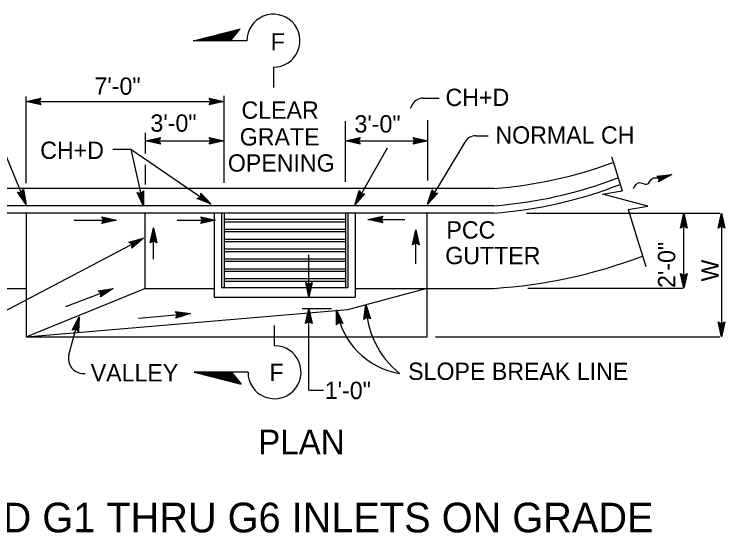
# Model space of a CAD drawing. Extents: x -894 to 866, y -472 to 714.
# Drawn here: x -702.7 to -415.6, y 223.5 to 433.2 of the extents above; entities that cross this region are included whole.
import ezdxf

# ---------------------------------------------------------------- set-up
doc = ezdxf.new("R2010")
doc.units = 0
for name, color, linetype in [('df_DETAIL-anno', 7, 'Continuous'), ('df_FLOW-LINE', 7, 'Continuous'), ('mc_CURB-GUTTER', 7, 'Continuous'), ('pp_PRESENTATION', 7, 'Continuous'), ('str_Concrete-A', 7, 'Continuous'), ('str_Misc-Steel-A', 7, 'Continuous')]:
    doc.layers.add(name, color=color, linetype=linetype)

msp = doc.modelspace()

# ---------------------------------------------------------------- linework, layer by layer
at = {"layer": 'df_DETAIL-anno'}
for p, q in [((-697.9, 364.9), (-697.9, 399.98)), ((-697.9, 397.91), (-691.9, 399.24)), ((-691.9, 399.24), (-692.7, 397.91)), ((-691.9, 399.24), (-691.9, 399.24)), ((-623.1, 397.91), (-623.9, 399.25)), ((-623.9, 399.25), (-623.9, 399.25)), ((-623.9, 399.25), (-617.9, 397.91)), ((-617.9, 364.99), (-617.9, 400.19)), ((-537.44, 399.27), (-531.02, 399.27)), ((-697.9, 397.91), (-617.9, 397.91)), ((-691.9, 396.57), (-697.9, 397.91)), ((-697.9, 397.91), (-697.9, 397.91)), ((-692.12, 396.92), (-696.52, 397.91)), ((-696.51, 397.91), (-692.14, 398.88)), ((-695.14, 397.91), (-692.32, 398.53)), ((-692.35, 397.28), (-695.14, 397.91)), ((-693.76, 397.9), (-692.55, 398.17)), ((-692.53, 397.63), (-693.76, 397.9)), ((-692.7, 397.91), (-691.9, 396.57)), ((-691.9, 396.57), (-691.9, 396.57)), ((-617.9, 397.91), (-623.9, 396.58)), ((-623.9, 396.58), (-623.1, 397.91)), ((-623.9, 396.58), (-623.9, 396.58)), ((-623.69, 398.89), (-619.28, 397.91)), ((-619.3, 397.9), (-623.67, 396.94)), ((-620.67, 397.91), (-623.49, 397.28)), ((-623.45, 398.53), (-620.67, 397.91)), ((-623.28, 398.19), (-622.05, 397.91)), ((-622.05, 397.91), (-623.26, 397.64)), ((-617.9, 397.91), (-617.9, 397.91)), ((-541.72, 396.85), (-542.73, 395.09)), ((-568.9, 365.42), (-568.9, 389.94)), ((-535.54, 365.93), (-535.54, 390.36)), ((-649.71, 376.86), (-649.71, 385.2)), ((-697.89, 356.25), (-709.58, 384.55)), ((-649.62, 382), (-643.62, 383.33)), ((-649.62, 382), (-617.9, 382)), ((-643.62, 380.66), (-649.62, 382)), ((-649.62, 382), (-649.62, 382)), ((-643.83, 381.01), (-648.24, 382)), ((-648.22, 382), (-643.85, 382.97)), ((-646.85, 381.99), (-644.03, 382.62)), ((-644.07, 381.37), (-646.85, 381.99)), ((-645.47, 381.99), (-644.26, 382.26)), ((-644.24, 381.72), (-645.47, 381.99)), ((-643.62, 383.33), (-644.42, 382)), ((-644.42, 382), (-643.62, 380.66)), ((-643.62, 383.33), (-643.62, 383.33)), ((-623.1, 382), (-623.9, 383.34)), ((-623.9, 383.34), (-623.9, 383.34)), ((-623.9, 383.34), (-617.9, 382)), ((-617.9, 382), (-623.9, 380.67)), ((-623.9, 380.67), (-623.1, 382)), ((-623.69, 382.98), (-619.28, 382)), ((-619.3, 381.99), (-623.67, 381.03)), ((-620.67, 382), (-623.49, 381.37)), ((-623.45, 382.62), (-620.67, 382)), ((-623.28, 382.27), (-622.05, 382)), ((-622.05, 382), (-623.26, 381.73)), ((-617.9, 382), (-617.9, 382)), ((-568.9, 382), (-562.9, 383.33)), ((-568.9, 382), (-535.54, 382)), ((-562.9, 380.66), (-568.9, 382)), ((-568.9, 382), (-568.9, 382)), ((-563.12, 381.01), (-567.52, 382)), ((-567.51, 382), (-563.14, 382.97)), ((-566.14, 381.99), (-563.32, 382.62)), ((-563.35, 381.37), (-566.14, 381.99)), ((-564.76, 381.99), (-563.55, 382.26)), ((-563.53, 381.72), (-564.76, 381.99)), ((-562.9, 383.33), (-563.7, 382)), ((-563.7, 382), (-562.9, 380.66)), ((-562.9, 383.33), (-562.9, 383.33)), ((-540.74, 382), (-541.54, 383.34)), ((-541.54, 383.34), (-541.54, 383.34)), ((-541.54, 383.34), (-535.54, 382)), ((-535.54, 382), (-541.54, 380.67)), ((-541.54, 380.67), (-540.74, 382)), ((-541.33, 382.98), (-536.92, 382)), ((-536.93, 381.99), (-541.31, 381.03)), ((-538.31, 382), (-541.13, 381.37)), ((-541.09, 382.62), (-538.31, 382)), ((-540.92, 382.27), (-539.69, 382)), ((-539.69, 382), (-540.9, 381.73)), ((-535.54, 382), (-535.54, 382)), ((-516.22, 384.08), (-511.19, 384.08)), ((-643.62, 380.66), (-643.62, 380.66)), ((-623.9, 380.67), (-623.9, 380.67)), ((-562.9, 380.66), (-562.9, 380.66)), ((-541.54, 380.67), (-541.54, 380.67)), ((-520.63, 381.43), (-535.77, 356.38)), ((-662.92, 378.6), (-655.57, 378.6)), ((-655.57, 378.6), (-650.43, 355.59)), ((-655.57, 378.6), (-623.06, 356.38)), ((-551.97, 378.96), (-565.13, 355.98)), ((-649.71, 364.3), (-649.71, 372.35)), ((-699.88, 361.06), (-698.94, 362.31)), ((-699.19, 361.98), (-698.42, 357.53)), ((-698.94, 362.31), (-698.94, 362.31)), ((-698.94, 362.31), (-697.89, 356.25)), ((-565.13, 355.98), (-563.3, 361.85)), ((-563.3, 361.85), (-563.3, 361.85)), ((-563.3, 361.85), (-562.55, 360.5)), ((-535.77, 356.38), (-533.81, 362.2)), ((-535.05, 357.57), (-533.62, 361.82)), ((-533.81, 362.2), (-533.81, 362.2)), ((-533.81, 362.2), (-533.08, 360.83)), ((-697.89, 356.25), (-701.41, 361.29)), ((-701.41, 361.29), (-701.41, 361.29)), ((-701.41, 361.29), (-699.88, 361.06)), ((-698.43, 357.54), (-700.99, 361.21)), ((-698.94, 358.81), (-700.6, 361.18)), ((-699.47, 360.09), (-700.18, 361.1)), ((-699.69, 361.33), (-699.47, 360.09)), ((-699.43, 361.62), (-698.94, 358.81)), ((-650.43, 355.59), (-653.04, 361.15)), ((-653.04, 361.15), (-653.04, 361.15)), ((-653.04, 361.15), (-651.57, 360.66)), ((-650.74, 356.94), (-652.64, 361)), ((-651.03, 358.28), (-652.26, 360.9)), ((-651.33, 359.63), (-651.86, 360.75)), ((-651.57, 360.66), (-650.43, 361.73)), ((-651.33, 360.89), (-651.33, 359.63)), ((-651.03, 361.14), (-651.03, 358.28)), ((-650.73, 361.45), (-650.73, 356.93)), ((-650.43, 361.73), (-650.43, 361.73)), ((-650.43, 361.73), (-650.43, 355.59)), ((-628.76, 358.67), (-627.35, 359.31)), ((-625.34, 357.94), (-628.02, 359.02)), ((-626.48, 358.72), (-627.63, 359.18)), ((-627.35, 359.31), (-627.25, 360.87)), ((-627.34, 359.64), (-626.48, 358.72)), ((-627.29, 360.03), (-625.34, 357.94)), ((-627.28, 360.46), (-624.2, 357.16)), ((-627.25, 360.87), (-627.25, 360.87)), ((-627.25, 360.87), (-623.06, 356.38)), ((-560.99, 360.52), (-565.13, 355.98)), ((-564.44, 357.19), (-563.11, 361.47)), ((-561.4, 360.51), (-564.44, 357.18)), ((-563.75, 358.38), (-562.89, 361.14)), ((-561.83, 360.49), (-563.75, 358.38)), ((-563.07, 359.58), (-562.7, 360.76)), ((-562.22, 360.51), (-563.07, 359.58)), ((-562.55, 360.5), (-560.99, 360.52)), ((-560.99, 360.52), (-560.99, 360.52)), ((-531.52, 360.82), (-535.77, 356.38)), ((-531.94, 360.82), (-535.06, 357.56)), ((-534.34, 358.74), (-533.41, 361.48)), ((-532.37, 360.81), (-534.34, 358.74)), ((-533.62, 359.93), (-533.23, 361.1)), ((-532.75, 360.83), (-533.62, 359.93)), ((-533.08, 360.83), (-531.52, 360.82)), ((-531.52, 360.82), (-531.52, 360.82)), ((-697.89, 356.25), (-697.89, 356.25)), ((-623.06, 356.38), (-628.76, 358.67)), ((-628.76, 358.67), (-628.76, 358.67)), ((-624.21, 357.16), (-628.36, 358.83)), ((-623.06, 356.38), (-623.06, 356.38)), ((-535.77, 356.38), (-535.77, 356.38)), ((-650.43, 355.59), (-650.43, 355.59)), ((-565.13, 355.98), (-565.13, 355.98)), ((-495.67, 352.72), (-417.63, 352.72)), ((-433.45, 346.72), (-432.11, 352.72)), ((-433.1, 346.94), (-432.12, 351.34)), ((-432.11, 322.4), (-432.11, 352.72)), ((-432.11, 352.72), (-432.11, 352.72)), ((-432.11, 352.72), (-430.78, 346.72)), ((-432.11, 351.33), (-431.14, 346.96)), ((-418.26, 346.72), (-416.92, 352.72)), ((-418.26, 346.72), (-416.92, 352.72)), ((-417.9, 346.94), (-416.92, 351.34)), ((-417.9, 346.94), (-416.92, 351.34)), ((-416.92, 352.72), (-416.92, 302.74)), ((-416.92, 352.72), (-416.92, 352.72)), ((-416.92, 352.72), (-415.59, 346.72)), ((-416.92, 352.72), (-416.92, 352.72)), ((-416.92, 352.72), (-415.59, 346.72)), ((-416.91, 351.33), (-415.95, 346.96)), ((-416.91, 351.33), (-415.95, 346.96)), ((-432.11, 347.52), (-433.45, 346.72)), ((-432.74, 347.17), (-432.12, 349.96)), ((-432.39, 347.35), (-432.12, 348.58)), ((-432.12, 349.96), (-431.49, 347.13)), ((-432.12, 348.58), (-431.85, 347.37)), ((-430.78, 346.72), (-432.11, 347.52)), ((-416.92, 347.52), (-418.26, 346.72)), ((-416.92, 347.52), (-418.26, 346.72)), ((-417.54, 347.17), (-416.92, 349.96)), ((-417.54, 347.17), (-416.92, 349.96)), ((-417.2, 347.35), (-416.92, 348.58)), ((-417.2, 347.35), (-416.92, 348.58)), ((-416.92, 349.96), (-416.29, 347.13)), ((-416.92, 349.96), (-416.29, 347.13)), ((-416.92, 348.58), (-416.65, 347.37)), ((-416.92, 348.58), (-416.65, 347.37)), ((-415.59, 346.72), (-416.92, 347.52)), ((-415.59, 346.72), (-416.92, 347.52)), ((-433.45, 346.72), (-433.45, 346.72)), ((-430.78, 346.72), (-430.78, 346.72)), ((-418.26, 346.72), (-418.26, 346.72)), ((-418.26, 346.72), (-418.26, 346.72)), ((-415.59, 346.72), (-415.59, 346.72)), ((-415.59, 346.72), (-415.59, 346.72)), ((-707.28, 312.71), (-650.49, 342.62)), ((-656.43, 341.01), (-650.49, 342.62)), ((-656.43, 341.01), (-650.49, 342.62)), ((-656.07, 340.8), (-651.72, 341.98)), ((-656.07, 340.8), (-651.72, 341.98)), ((-650.49, 342.62), (-655.18, 338.65)), ((-650.49, 342.62), (-655.18, 338.65)), ((-651.72, 341.97), (-655.14, 339.08)), ((-651.72, 341.97), (-655.14, 339.08)), ((-650.49, 342.62), (-650.49, 342.62)), ((-650.49, 342.62), (-650.49, 342.62)), ((-655.1, 340.2), (-656.43, 341.01)), ((-656.43, 341.01), (-656.43, 341.01)), ((-655.1, 340.2), (-656.43, 341.01)), ((-656.43, 341.01), (-656.43, 341.01)), ((-655.7, 340.59), (-652.94, 341.34)), ((-655.7, 340.59), (-652.94, 341.34)), ((-655.38, 340.36), (-654.16, 340.69)), ((-655.38, 340.36), (-654.16, 340.69)), ((-655.18, 338.65), (-655.1, 340.2)), ((-655.18, 338.65), (-655.1, 340.2)), ((-652.94, 341.34), (-655.15, 339.47)), ((-652.94, 341.34), (-655.15, 339.47)), ((-654.16, 340.69), (-655.11, 339.89)), ((-654.16, 340.69), (-655.11, 339.89)), ((-655.18, 338.65), (-655.18, 338.65)), ((-655.18, 338.65), (-655.18, 338.65)), ((-583.6, 318.73), (-583.6, 335.87)), ((-432.11, 322.4), (-433.44, 328.4)), ((-433.44, 328.4), (-433.44, 328.4)), ((-433.44, 328.4), (-432.11, 327.6)), ((-432.12, 323.79), (-433.09, 328.16)), ((-432.11, 325.16), (-432.74, 327.99)), ((-432.11, 326.54), (-432.38, 327.75)), ((-432.11, 327.6), (-430.78, 328.4)), ((-430.78, 328.4), (-432.11, 322.4)), ((-431.13, 328.18), (-432.11, 323.78)), ((-431.49, 327.95), (-432.11, 325.16)), ((-431.84, 327.77), (-432.11, 326.54)), ((-430.78, 328.4), (-430.78, 328.4)), ((-583.6, 318.73), (-584.93, 324.73)), ((-584.93, 324.73), (-584.93, 324.73)), ((-584.93, 324.73), (-583.6, 323.93)), ((-583.61, 320.12), (-584.57, 324.49)), ((-583.6, 323.93), (-582.26, 324.73)), ((-582.26, 324.73), (-583.6, 318.73)), ((-582.62, 324.51), (-583.6, 320.11)), ((-582.26, 324.73), (-582.26, 324.73)), ((-583.6, 321.49), (-584.23, 324.31)), ((-583.6, 322.87), (-583.87, 324.08)), ((-582.98, 324.28), (-583.6, 321.49)), ((-583.33, 324.1), (-583.6, 322.87)), ((-495.16, 322.4), (-432.56, 322.4)), ((-432.11, 322.4), (-432.11, 322.4)), ((-583.6, 318.73), (-583.6, 318.73)), ((-586.41, 314.18), (-574.49, 314.18)), ((-584.94, 308.07), (-583.6, 314.07)), ((-583.6, 281.21), (-583.6, 314.07)), ((-583.6, 314.07), (-583.6, 314.07)), ((-583.6, 314.07), (-582.27, 308.07)), ((-572.52, 307.52), (-572.42, 313.67)), ((-572.42, 313.67), (-572.42, 313.67)), ((-572.42, 313.67), (-569.9, 308.06)), ((-561.43, 309.75), (-560.56, 315.84)), ((-561.09, 309.99), (-560.45, 314.46)), ((-560.75, 310.25), (-560.35, 313.08)), ((-560.56, 315.84), (-560.56, 315.84)), ((-560.56, 315.84), (-558.76, 309.96)), ((-560.45, 314.45), (-559.14, 310.17)), ((-560.35, 313.08), (-559.5, 310.32)), ((-680.6, 295.45), (-676.5, 310.87)), ((-679.34, 305.41), (-676.5, 310.87)), ((-676.5, 310.87), (-676.76, 304.73)), ((-676.5, 310.87), (-676.5, 310.87)), ((-584.59, 308.28), (-583.6, 312.69)), ((-584.23, 308.52), (-583.61, 311.3)), ((-583.61, 311.3), (-582.98, 308.48)), ((-583.6, 312.68), (-582.63, 308.3)), ((-572.21, 307.8), (-572.14, 312.31)), ((-572.13, 312.3), (-570.3, 308.22)), ((-571.91, 308.1), (-571.86, 310.96)), ((-571.86, 310.96), (-570.68, 308.32)), ((-560.15, 310.65), (-561.43, 309.75)), ((-560.42, 310.46), (-560.24, 311.71)), ((-560.24, 311.71), (-559.88, 310.52)), ((-558.76, 309.96), (-560.15, 310.65)), ((-678.94, 305.53), (-676.86, 309.53)), ((-678.53, 305.66), (-677.21, 308.2)), ((-677.21, 308.2), (-677.33, 305.3)), ((-676.86, 309.52), (-677.04, 305.04)), ((-583.6, 308.87), (-584.94, 308.07)), ((-584.94, 308.07), (-584.94, 308.07)), ((-583.88, 308.69), (-583.61, 309.92)), ((-583.61, 309.92), (-583.34, 308.71)), ((-582.27, 308.07), (-583.6, 308.87)), ((-582.27, 308.07), (-582.27, 308.07)), ((-571.37, 308.57), (-572.52, 307.52)), ((-572.52, 307.52), (-572.52, 307.52)), ((-571.6, 308.35), (-571.58, 309.61)), ((-571.58, 309.61), (-571.08, 308.48)), ((-569.9, 308.06), (-571.37, 308.57)), ((-569.9, 308.06), (-569.9, 308.06)), ((-561.43, 309.75), (-561.43, 309.75)), ((-558.76, 309.96), (-558.76, 309.96)), ((-416.92, 302.74), (-418.25, 308.74)), ((-418.25, 308.74), (-418.25, 308.74)), ((-418.25, 308.74), (-416.92, 307.94)), ((-416.92, 302.74), (-418.25, 308.74)), ((-418.25, 308.74), (-418.25, 308.74)), ((-418.25, 308.74), (-416.92, 307.94)), ((-416.92, 304.13), (-417.89, 308.51)), ((-416.92, 304.13), (-417.89, 308.51)), ((-416.92, 305.51), (-417.54, 308.33)), ((-416.92, 305.51), (-417.54, 308.33)), ((-416.91, 306.89), (-417.18, 308.1)), ((-416.91, 306.89), (-417.18, 308.1)), ((-416.92, 307.94), (-415.58, 308.74)), ((-415.58, 308.74), (-416.92, 302.74)), ((-416.92, 307.94), (-415.58, 308.74)), ((-415.58, 308.74), (-416.92, 302.74)), ((-415.93, 308.53), (-416.92, 304.12)), ((-415.93, 308.53), (-416.92, 304.12)), ((-416.29, 308.29), (-416.92, 305.51)), ((-416.29, 308.29), (-416.92, 305.51)), ((-416.64, 308.12), (-416.91, 306.89)), ((-416.64, 308.12), (-416.91, 306.89)), ((-415.58, 308.74), (-415.58, 308.74)), ((-415.58, 308.74), (-415.58, 308.74)), ((-677.84, 305.84), (-679.34, 305.41)), ((-679.34, 305.41), (-679.34, 305.41)), ((-678.15, 305.74), (-677.57, 306.86)), ((-676.76, 304.73), (-677.84, 305.84)), ((-677.57, 306.86), (-677.62, 305.62)), ((-676.76, 304.73), (-676.76, 304.73)), ((-532.49, 302.74), (-417.63, 302.74)), ((-416.92, 302.74), (-416.92, 302.74)), ((-416.92, 302.74), (-416.92, 302.74)), ((-674.8, 287.91), (-674.01, 287.91)), ((-583.6, 281.21), (-577.67, 281.21))]:
    msp.add_line(p, q, dxfattribs=at)
for centre, radius, start, end in [((-537.44, 394.27), 5, 90, 148.9044), ((-516.22, 379.08), 5, 90, 151.9669), ((-541.88, 318.41), 30.91, 188.8292, 260.495), ((-524.25, 316.27), 36.33, 180.8404, 231.2722), ((-674.8, 293.91), 6, 165.1302, 270)]:
    msp.add_arc(centre, radius, start, end, dxfattribs=at)
at = {"layer": 'df_FLOW-LINE'}
for p, q in [((-443.06, 367.73), (-436.97, 368.33)), ((-441.94, 366.81), (-443.06, 367.73)), ((-442.73, 367.46), (-438.43, 367.88)), ((-436.97, 368.33), (-442.36, 365.43)), ((-438.43, 367.88), (-442.22, 365.84)), ((-436.97, 368.33), (-436.97, 368.33)), ((-442.4, 367.19), (-439.89, 367.44)), ((-442.36, 365.43), (-441.94, 366.81)), ((-442.36, 365.43), (-442.36, 365.43)), ((-439.89, 367.44), (-442.11, 366.25)), ((-442.07, 366.92), (-441.36, 366.99)), ((-441.36, 366.99), (-441.97, 366.66)), ((-441.94, 366.81), (-441.94, 366.81))]:
    msp.add_line(p, q, dxfattribs=at)
msp.add_spline([(-452.42, 362.77), (-450.21, 365.12), (-447.06, 364.41), (-444.85, 366.76), (-441.94, 366.81)], degree=3, dxfattribs=at)
at = {"layer": 'mc_CURB-GUTTER'}
for p, q in [((-508.9, 362.74), (-745.9, 362.74)), ((-508.9, 355.74), (-745.9, 355.74)), ((-508.9, 352.74), (-745.9, 352.74))]:
    msp.add_line(p, q, dxfattribs=at)
for centre, end in [((-522.01, 538.5), 290.3755), ((-522.05, 531.51), 291.0593), ((-522.05, 528.51), 291.3541)]:
    msp.add_arc(centre, 176.25, 274.2764, end, dxfattribs=at)
at = {"layer": 'pp_PRESENTATION'}
for p, q in [((-630.39, 422.48), (-611.45, 427.31)), ((-628.84, 422.48), (-611.85, 426.81)), ((-627.28, 422.48), (-612.26, 426.31)), ((-625.72, 422.48), (-612.66, 425.81)), ((-624.16, 422.48), (-613.07, 425.31)), ((-615.36, 422.48), (-611.45, 427.31)), ((-608.69, 422.48), (-630.39, 422.48)), ((-622.6, 422.48), (-613.47, 424.81)), ((-621.04, 422.48), (-613.88, 424.31)), ((-619.49, 422.48), (-614.28, 423.81)), ((-617.93, 422.48), (-614.69, 423.31)), ((-616.37, 422.48), (-615.1, 422.81)), ((-597.97, 411.77), (-597.97, 403.61)), ((-666.56, 349.96), (-667.36, 351.3)), ((-667.36, 351.3), (-667.36, 351.3)), ((-667.36, 351.3), (-661.36, 349.96)), ((-667.14, 350.94), (-662.74, 349.96)), ((-666.91, 350.58), (-664.12, 349.96)), ((-626.55, 349.96), (-627.35, 351.3)), ((-627.35, 351.3), (-627.35, 351.3)), ((-627.35, 351.3), (-621.35, 349.96)), ((-627.14, 350.94), (-622.73, 349.96)), ((-626.9, 350.58), (-624.12, 349.96)), ((-559.82, 350.22), (-553.82, 351.55)), ((-558.43, 350.22), (-554.05, 351.19)), ((-557.06, 350.22), (-554.23, 350.84)), ((-555.67, 350.22), (-554.47, 350.48)), ((-553.82, 351.55), (-554.62, 350.22)), ((-553.82, 351.55), (-553.82, 351.55)), ((-678.67, 349.96), (-661.36, 349.96)), ((-661.36, 349.96), (-667.36, 348.63)), ((-667.36, 348.63), (-666.56, 349.96)), ((-667.36, 348.63), (-667.36, 348.63)), ((-662.75, 349.96), (-667.13, 348.99)), ((-664.12, 349.96), (-666.95, 349.34)), ((-666.73, 350.24), (-665.51, 349.96)), ((-665.51, 349.96), (-666.71, 349.7)), ((-661.36, 349.96), (-661.36, 349.96)), ((-636.82, 349.96), (-621.35, 349.96)), ((-621.35, 349.96), (-627.35, 348.63)), ((-627.35, 348.63), (-626.55, 349.96)), ((-627.35, 348.63), (-627.35, 348.63)), ((-622.74, 349.96), (-627.12, 348.99)), ((-624.12, 349.96), (-626.94, 349.34)), ((-626.73, 350.24), (-625.5, 349.96)), ((-625.5, 349.96), (-626.71, 349.7)), ((-621.35, 349.96), (-621.35, 349.96)), ((-559.82, 350.22), (-544.83, 350.22)), ((-553.82, 348.88), (-559.82, 350.22)), ((-559.82, 350.22), (-559.82, 350.22)), ((-554.04, 349.23), (-558.44, 350.22)), ((-554.27, 349.59), (-557.06, 350.22)), ((-554.45, 349.94), (-555.67, 350.22)), ((-554.62, 350.22), (-553.82, 348.88)), ((-553.82, 348.88), (-553.82, 348.88)), ((-647.74, 340.77), (-646.4, 346.77)), ((-647.39, 340.99), (-646.4, 345.39)), ((-646.4, 334.11), (-646.4, 346.77)), ((-646.4, 346.77), (-646.4, 346.77)), ((-646.4, 346.77), (-645.07, 340.77)), ((-646.4, 345.38), (-645.43, 341)), ((-541.81, 339.99), (-540.47, 345.99)), ((-541.45, 340.21), (-540.47, 344.61)), ((-540.47, 332.3), (-540.47, 345.99)), ((-540.47, 345.99), (-540.47, 345.99)), ((-540.47, 345.99), (-539.14, 339.99)), ((-540.47, 344.6), (-539.5, 340.23)), ((-647.03, 341.22), (-646.41, 344.01)), ((-646.68, 341.4), (-646.41, 342.62)), ((-646.41, 344.01), (-645.78, 341.18)), ((-646.41, 342.62), (-646.14, 341.42)), ((-541.09, 340.44), (-540.47, 343.23)), ((-540.75, 340.62), (-540.47, 341.85)), ((-540.47, 343.23), (-539.85, 340.41)), ((-540.47, 341.85), (-540.2, 340.64)), ((-646.4, 341.57), (-647.74, 340.77)), ((-647.74, 340.77), (-647.74, 340.77)), ((-645.07, 340.77), (-646.4, 341.57)), ((-645.07, 340.77), (-645.07, 340.77)), ((-540.47, 340.79), (-541.81, 339.99)), ((-541.81, 339.99), (-541.81, 339.99)), ((-539.14, 339.99), (-540.47, 340.79)), ((-539.14, 339.99), (-539.14, 339.99)), ((-681.81, 315.01), (-662.66, 322.23)), ((-668.74, 321.37), (-662.66, 322.23)), ((-668.42, 321.11), (-663.95, 321.75)), ((-662.66, 322.23), (-667.8, 318.87)), ((-663.96, 321.74), (-667.71, 319.29)), ((-662.66, 322.23), (-662.66, 322.23)), ((-667.52, 320.4), (-668.74, 321.37)), ((-668.74, 321.37), (-668.74, 321.37)), ((-668.07, 320.86), (-665.24, 321.26)), ((-667.8, 318.87), (-667.52, 320.4)), ((-667.8, 318.87), (-667.8, 318.87)), ((-667.78, 320.6), (-666.54, 320.78)), ((-665.24, 321.26), (-667.67, 319.68)), ((-666.54, 320.78), (-667.57, 320.1)), ((-652.55, 310.32), (-631.5, 312.16)), ((-636.68, 311.71), (-637.6, 312.97)), ((-637.6, 312.97), (-637.6, 312.97)), ((-637.6, 312.97), (-631.5, 312.16)), ((-631.5, 312.16), (-637.36, 310.31)), ((-637.36, 310.31), (-636.68, 311.71)), ((-637.36, 310.31), (-637.36, 310.31)), ((-637.35, 312.64), (-632.88, 312.04)), ((-632.89, 312.04), (-637.16, 310.69)), ((-637.08, 312.3), (-634.25, 311.92)), ((-634.25, 311.92), (-637.01, 311.05)), ((-636.88, 311.97), (-635.63, 311.8)), ((-635.63, 311.8), (-636.81, 311.43)), ((-631.5, 312.16), (-631.5, 312.16)), ((-597.51, 299.12), (-597.51, 307.27)), ((-629.93, 288.41), (-610.99, 283.57)), ((-608.23, 288.41), (-629.93, 288.41)), ((-628.38, 288.41), (-611.39, 284.08)), ((-626.82, 288.41), (-611.8, 284.58)), ((-625.26, 288.41), (-612.2, 285.08)), ((-623.7, 288.41), (-612.61, 285.58)), ((-622.14, 288.41), (-613.01, 286.08)), ((-620.59, 288.41), (-613.42, 286.58)), ((-619.03, 288.41), (-613.83, 287.08)), ((-617.47, 288.41), (-614.23, 287.58)), ((-615.91, 288.41), (-614.64, 288.08)), ((-614.9, 288.41), (-610.99, 283.57))]:
    msp.add_line(p, q, dxfattribs=at)
for centre, start, end in [((-597.97, 422.48), 269.9995, 180), ((-597.51, 288.41), 180, 90.0005)]:
    msp.add_arc(centre, 10.72, start, end, dxfattribs=at)
at = {"layer": 'str_Concrete-A'}
for p, q in [((-461.36, 375.55), (-460.33, 372.29)), ((-460.33, 372.29), (-457.04, 361.8)), ((-454.64, 354.16), (-451.35, 343.67)), ((-697.9, 352.74), (-697.9, 302.74)), ((-649.9, 352.74), (-649.9, 322.34)), ((-535.9, 302.74), (-535.9, 352.74)), ((-451.35, 343.67), (-447.42, 331.17)), ((-745.9, 322.34), (-697.64, 322.34)), ((-697.9, 302.74), (-649.9, 322.34)), ((-649.9, 322.34), (-621.9, 322.34)), ((-567.9, 313.74), (-536.32, 322.34)), ((-564.9, 322.34), (-508.9, 322.34)), ((-697.9, 302.74), (-567.9, 313.74)), ((-697.9, 302.74), (-535.9, 302.74))]:
    msp.add_line(p, q, dxfattribs=at)
msp.add_lwpolyline([(-454.64, 354.16), (-446.71, 355.61), (-464.97, 360.36), (-457.04, 361.8)], dxfattribs=at)
msp.add_arc((-522.09, 528.17), 206.25, 273.6658, 290.7894, dxfattribs=at)
at = {"layer": 'str_Misc-Steel-A'}
for p, q in [((-621.9, 352.75), (-621.9, 318.73)), ((-618.9, 352.75), (-618.9, 322.74)), ((-617.9, 352.75), (-617.9, 322.74)), ((-568.9, 352.75), (-568.9, 322.74)), ((-567.9, 352.75), (-567.9, 322.74)), ((-564.9, 352.75), (-564.9, 318.73)), ((-617.9, 350.28), (-568.9, 350.28)), ((-617.9, 349.28), (-568.9, 349.28)), ((-617.9, 346.28), (-568.9, 346.28)), ((-617.9, 345.28), (-568.9, 345.28)), ((-617.9, 342.28), (-568.9, 342.28)), ((-617.9, 341.28), (-568.9, 341.28)), ((-617.9, 338.28), (-568.9, 338.28)), ((-617.9, 337.28), (-568.9, 337.28)), ((-617.9, 334.28), (-568.9, 334.28)), ((-617.9, 333.28), (-568.9, 333.28)), ((-617.9, 330.28), (-568.9, 330.28)), ((-617.9, 329.28), (-568.9, 329.28)), ((-617.9, 325.28), (-568.9, 325.28)), ((-617.86, 326.28), (-568.9, 326.28)), ((-618.9, 322.74), (-587.36, 322.74)), ((-587.36, 322.74), (-567.9, 322.74)), ((-621.9, 318.73), (-564.9, 318.73))]:
    msp.add_line(p, q, dxfattribs=at)

# ---------------------------------------------------------------- texts
at = {"layer": 'df_DETAIL-anno'}
for s, height, p in [('7\'-0"', 7, (-670.27, 400.63)), ('CH+D', 7, (-528.43, 396.07)), ('CLEAR', 7, (-610.88, 390.92)), ('3\'-0"', 7, (-647.67, 385.68)), ('3\'-0"', 7, (-565.21, 385.35)), ('NORMAL CH', 7, (-508.26, 380.86)), ('GRATE', 7, (-611.57, 380.11)), ('CH+D', 7, (-692.2, 374.68)), ('OPENING', 7, (-616.39, 369.54)), ('PCC', 7, (-528.06, 342.46)), ('GUTTER', 7, (-528.55, 332.11)), ('VALLEY', 7, (-671.8, 284.69)), ('SLOPE BREAK LINE', 7, (-543.53, 285.32)), ('1\'-0"', 7, (-577.22, 277.58)), ('PLAN', 10, (-604.12, 255.19)), ('TYPE G0 AND G1 THRU G6 INLETS ON GRADE', 12, (-801.93, 223.66))]:
    msp.add_text(s, height=height, dxfattribs=at).set_placement(p)
for s, p in [('2\'-0"', (-435.59, 322.5)), ('W', (-418.11, 325.11))]:
    msp.add_text(s, height=7, rotation=90, dxfattribs=at).set_placement(p)
at = {"layer": 'pp_PRESENTATION'}
for p in [(-599.1, 418.52), (-599.55, 284.86)]:
    msp.add_text('F', height=7, dxfattribs=at).set_placement(p)

doc.saveas('drawing.dxf')
